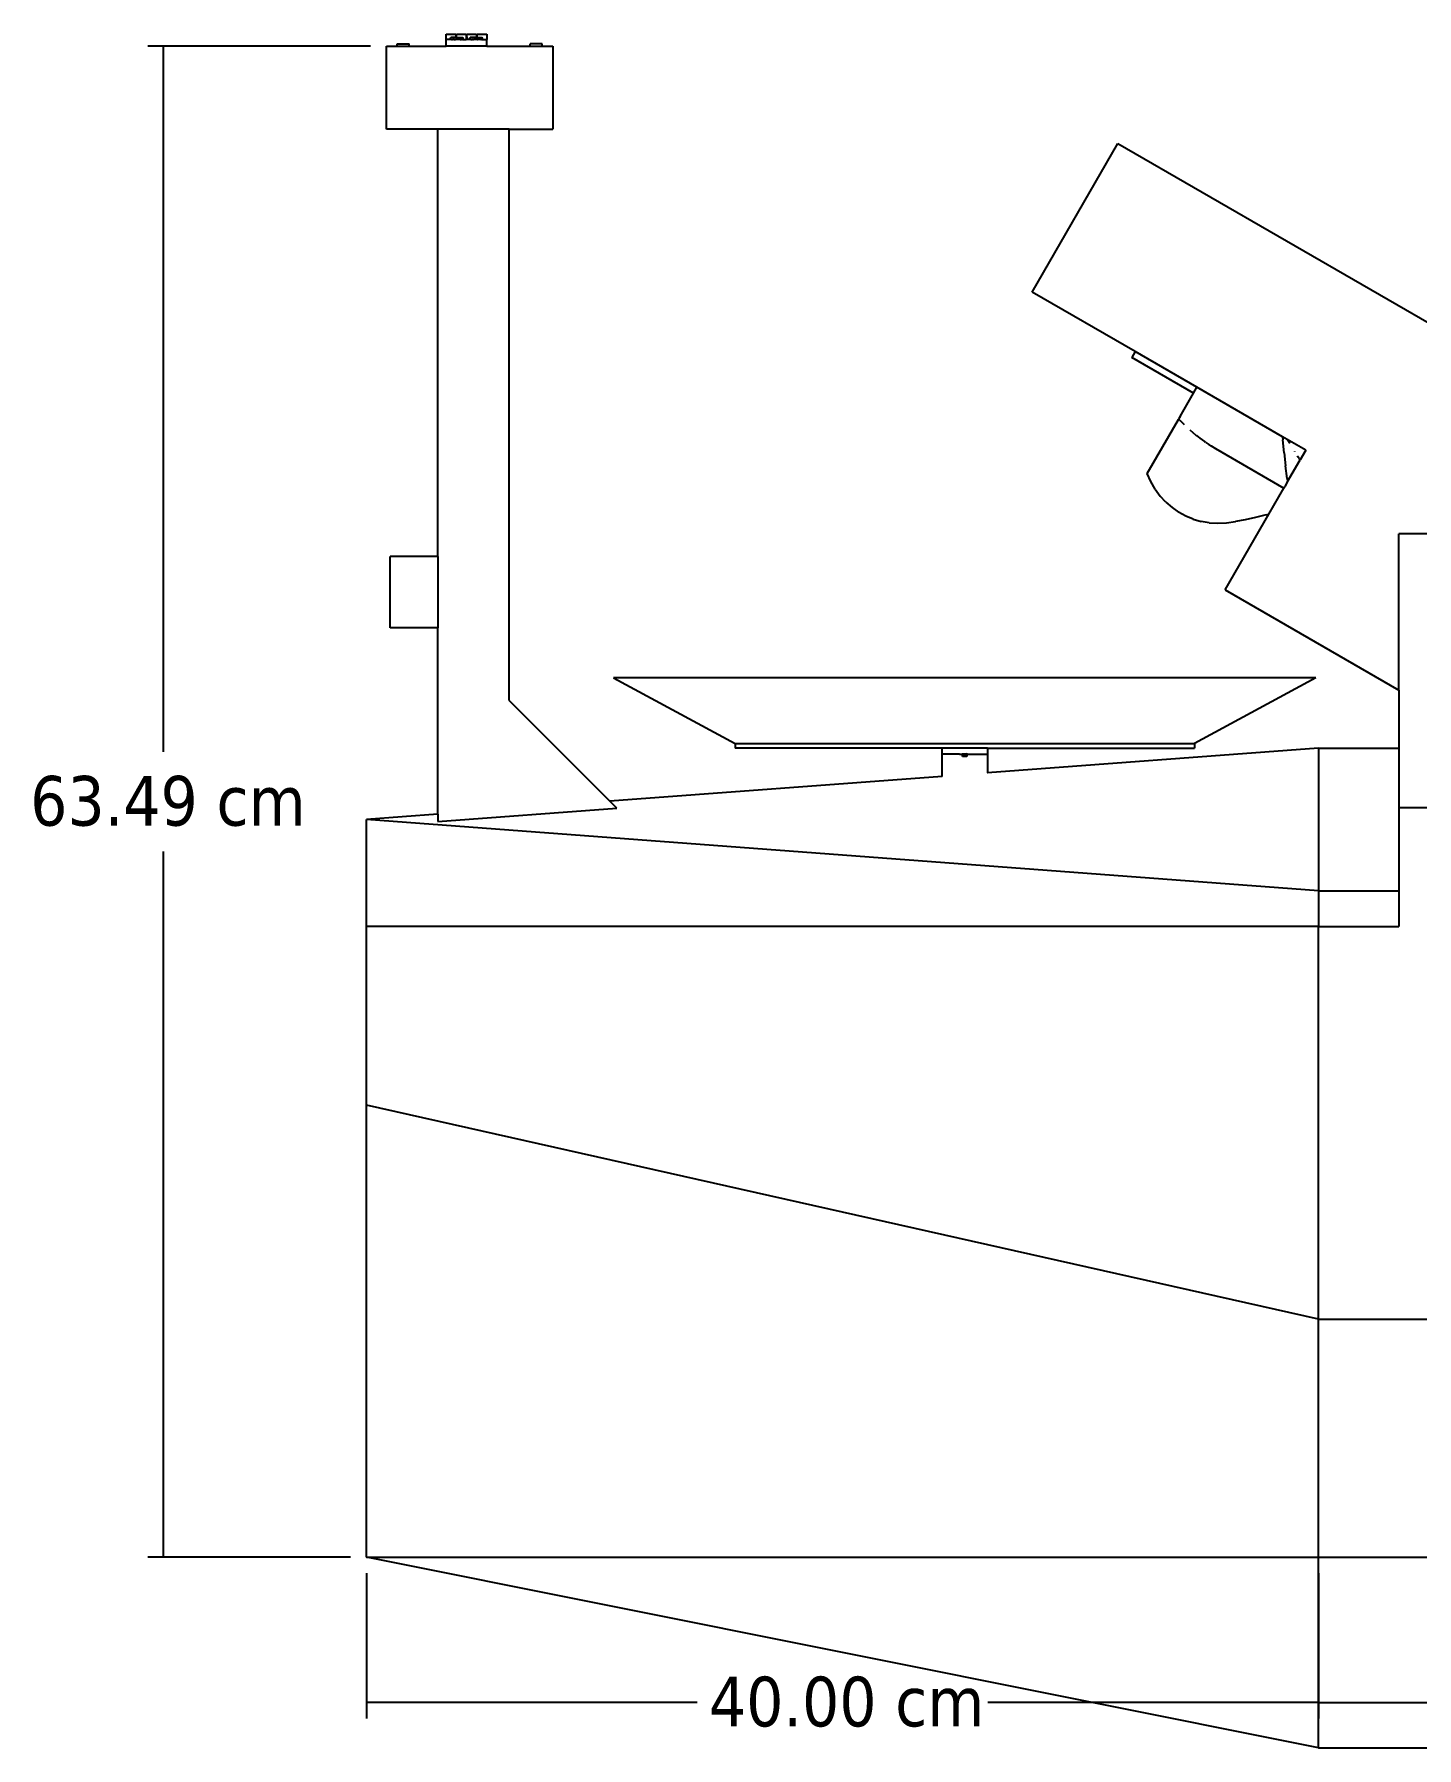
# Model space of a CAD drawing. Extents: x -77 to 77, y -36 to 36.
# Drawn here: x -77 to -18.9, y -36 to 36 of the extents above; entities that cross this region are included whole.
import ezdxf

# ---------------------------------------------------------------- set-up
doc = ezdxf.new("R2010")
doc.units = 0
doc.layers.get('0').update_dxf_attribs({"linetype": 'CONTINUOUS'})
doc.styles.add('TAHOMA', font='')
doc.styles.get('TAHOMA').set_extended_font_data('Tahoma')

msp = doc.modelspace()

# ---------------------------------------------------------------- linework, layer by layer
for p, q in [((-58.377, 35.996), (-57.971, 35.996)), ((-57.971, 35.996), (-57.971, 35.769)), ((-62.182, 35.497), (-61.732, 35.497)), ((-62.182, 32.004), (-62.182, 35.497)), ((-61.732, 35.497), (-61.732, 35.597)), ((-61.732, 35.597), (-61.232, 35.597)), ((-61.732, 35.497), (-61.232, 35.497)), ((-61.232, 35.497), (-61.232, 35.597)), ((-61.232, 35.497), (-59.682, 35.497)), ((-59.682, 35.996), (-59.276, 35.996)), ((-59.682, 35.769), (-59.682, 35.996)), ((-59.485, 35.769), (-59.682, 35.769)), ((-59.682, 35.497), (-59.682, 35.769)), ((-57.971, 35.497), (-59.682, 35.497)), ((-59.496, 35.839), (-59.477, 35.856)), ((-59.496, 35.787), (-59.496, 35.839)), ((-59.496, 35.787), (-59.477, 35.769)), ((-59.477, 35.769), (-59.485, 35.769)), ((-59.276, 35.856), (-59.477, 35.856)), ((-59.466, 35.769), (-59.477, 35.769)), ((-59.459, 35.769), (-59.466, 35.769)), ((-59.459, 35.769), (-59.454, 35.769)), ((-59.454, 35.769), (-59.428, 35.769)), ((-59.428, 35.769), (-59.417, 35.769)), ((-59.407, 35.769), (-59.417, 35.769)), ((-59.369, 35.769), (-59.407, 35.769)), ((-59.363, 35.769), (-59.369, 35.769)), ((-59.356, 35.769), (-59.363, 35.769)), ((-59.356, 35.769), (-59.342, 35.769)), ((-59.333, 35.769), (-59.342, 35.769)), ((-59.333, 35.769), (-59.327, 35.769)), ((-59.327, 35.769), (-59.296, 35.769)), ((-59.296, 35.769), (-59.283, 35.769)), ((-59.283, 35.787), (-59.283, 35.769)), ((-59.276, 35.769), (-59.283, 35.769)), ((-59.276, 35.996), (-59.276, 35.886)), ((-59.276, 35.886), (-59.247, 35.886)), ((-59.276, 35.856), (-59.276, 35.886)), ((-59.247, 35.856), (-59.276, 35.856)), ((-59.276, 35.769), (-59.276, 35.787)), ((-59.265, 35.769), (-59.276, 35.769)), ((-59.247, 35.769), (-59.265, 35.769)), ((-59.247, 35.996), (-58.841, 35.996)), ((-59.247, 35.886), (-59.247, 35.996)), ((-59.247, 35.856), (-59.247, 35.886)), ((-59.213, 35.856), (-59.247, 35.856)), ((-59.247, 35.769), (-59.247, 35.839)), ((-59.233, 35.769), (-59.247, 35.769)), ((-59.216, 35.769), (-59.233, 35.769)), ((-59.2, 35.769), (-59.216, 35.769)), ((-59.215, 35.85), (-59.209, 35.851)), ((-59.213, 35.856), (-59.209, 35.851)), ((-59.213, 35.856), (-59.2, 35.856)), ((-59.209, 35.851), (-59.203, 35.852)), ((-59.203, 35.852), (-59.2, 35.856)), ((-59.203, 35.852), (-59.2, 35.853)), ((-59.2, 35.856), (-58.988, 35.856)), ((-59.182, 35.769), (-59.2, 35.769)), ((-59.182, 35.787), (-59.182, 35.769)), ((-59.169, 35.769), (-59.182, 35.769)), ((-59.165, 35.769), (-59.169, 35.769)), ((-59.153, 35.769), (-59.165, 35.769)), ((-59.138, 35.769), (-59.153, 35.769)), ((-59.132, 35.769), (-59.138, 35.769)), ((-59.132, 35.787), (-59.132, 35.769)), ((-59.123, 35.769), (-59.132, 35.769)), ((-59.109, 35.769), (-59.123, 35.769)), ((-59.102, 35.769), (-59.109, 35.769)), ((-59.096, 35.769), (-59.102, 35.769)), ((-59.096, 35.769), (-59.058, 35.769)), ((-59.048, 35.769), (-59.058, 35.769)), ((-59.037, 35.769), (-59.048, 35.769)), ((-59.037, 35.769), (-59.011, 35.769)), ((-59.006, 35.769), (-59.011, 35.769)), ((-58.999, 35.769), (-59.006, 35.769)), ((-58.999, 35.769), (-58.988, 35.769)), ((-58.988, 35.856), (-58.969, 35.839)), ((-58.988, 35.769), (-58.969, 35.787)), ((-58.98, 35.769), (-58.988, 35.769)), ((-58.98, 35.769), (-58.841, 35.769)), ((-58.969, 35.787), (-58.969, 35.839)), ((-58.841, 35.996), (-58.841, 35.886)), ((-58.841, 35.886), (-58.812, 35.886)), ((-58.841, 35.886), (-58.841, 35.769)), ((-58.812, 35.769), (-58.841, 35.769)), ((-58.812, 35.996), (-58.406, 35.996)), ((-58.812, 35.886), (-58.812, 35.996)), ((-58.812, 35.886), (-58.812, 35.769)), ((-58.673, 35.769), (-58.812, 35.769)), ((-58.684, 35.839), (-58.665, 35.856)), ((-58.684, 35.787), (-58.684, 35.839)), ((-58.684, 35.787), (-58.665, 35.77)), ((-58.665, 35.77), (-58.673, 35.769)), ((-58.406, 35.856), (-58.665, 35.856)), ((-58.654, 35.77), (-58.665, 35.77)), ((-58.647, 35.769), (-58.654, 35.77)), ((-58.647, 35.769), (-58.642, 35.77)), ((-58.642, 35.77), (-58.616, 35.77)), ((-58.616, 35.77), (-58.605, 35.769)), ((-58.595, 35.77), (-58.605, 35.769)), ((-58.571, 35.77), (-58.595, 35.77)), ((-58.571, 35.77), (-58.561, 35.769)), ((-58.561, 35.769), (-58.536, 35.769)), ((-58.53, 35.77), (-58.536, 35.769)), ((-58.521, 35.769), (-58.53, 35.77)), ((-58.515, 35.77), (-58.521, 35.769)), ((-58.509, 35.769), (-58.515, 35.77)), ((-58.5, 35.77), (-58.509, 35.769)), ((-58.493, 35.769), (-58.5, 35.77)), ((-58.471, 35.769), (-58.493, 35.769)), ((-58.471, 35.787), (-58.471, 35.769)), ((-58.458, 35.769), (-58.471, 35.769)), ((-58.453, 35.77), (-58.458, 35.769)), ((-58.449, 35.769), (-58.453, 35.77)), ((-58.439, 35.769), (-58.449, 35.769)), ((-58.437, 35.77), (-58.439, 35.769)), ((-58.43, 35.769), (-58.437, 35.77)), ((-58.406, 35.769), (-58.43, 35.769)), ((-58.406, 35.996), (-58.406, 35.886)), ((-58.406, 35.886), (-58.377, 35.886)), ((-58.406, 35.856), (-58.406, 35.886)), ((-58.401, 35.856), (-58.406, 35.856)), ((-58.406, 35.856), (-58.403, 35.851)), ((-58.406, 35.769), (-58.406, 35.787)), ((-58.392, 35.769), (-58.406, 35.769)), ((-58.403, 35.851), (-58.397, 35.851)), ((-58.401, 35.856), (-58.397, 35.851)), ((-58.401, 35.856), (-58.388, 35.856)), ((-58.397, 35.851), (-58.391, 35.852)), ((-58.388, 35.77), (-58.392, 35.769)), ((-58.391, 35.852), (-58.388, 35.856)), ((-58.391, 35.852), (-58.388, 35.853)), ((-58.388, 35.856), (-58.377, 35.856)), ((-58.383, 35.769), (-58.388, 35.77)), ((-58.377, 35.769), (-58.383, 35.769)), ((-58.377, 35.886), (-58.377, 35.996)), ((-58.377, 35.856), (-58.377, 35.886)), ((-58.377, 35.856), (-58.176, 35.856)), ((-58.377, 35.787), (-58.377, 35.769)), ((-58.377, 35.769), (-58.37, 35.769)), ((-58.37, 35.787), (-58.37, 35.769)), ((-58.365, 35.769), (-58.37, 35.769)), ((-58.357, 35.77), (-58.365, 35.769)), ((-58.353, 35.769), (-58.357, 35.77)), ((-58.348, 35.769), (-58.353, 35.769)), ((-58.341, 35.77), (-58.348, 35.769)), ((-58.332, 35.769), (-58.341, 35.77)), ((-58.326, 35.77), (-58.332, 35.769)), ((-58.32, 35.769), (-58.326, 35.77)), ((-58.32, 35.787), (-58.32, 35.769)), ((-58.311, 35.77), (-58.32, 35.769)), ((-58.305, 35.769), (-58.311, 35.77)), ((-58.3, 35.769), (-58.305, 35.769)), ((-58.297, 35.77), (-58.3, 35.769)), ((-58.29, 35.769), (-58.297, 35.77)), ((-58.287, 35.769), (-58.29, 35.769)), ((-58.284, 35.77), (-58.287, 35.769)), ((-58.28, 35.769), (-58.287, 35.769)), ((-58.28, 35.769), (-58.284, 35.77)), ((-58.27, 35.77), (-58.28, 35.769)), ((-58.246, 35.77), (-58.27, 35.77)), ((-58.236, 35.769), (-58.246, 35.77)), ((-58.225, 35.77), (-58.236, 35.769)), ((-58.225, 35.77), (-58.199, 35.77)), ((-58.194, 35.769), (-58.199, 35.77)), ((-58.187, 35.77), (-58.194, 35.769)), ((-58.187, 35.77), (-58.176, 35.77)), ((-58.176, 35.856), (-58.157, 35.839)), ((-58.176, 35.77), (-58.157, 35.787)), ((-58.168, 35.769), (-58.176, 35.77)), ((-58.168, 35.769), (-57.971, 35.769)), ((-58.157, 35.787), (-58.157, 35.839)), ((-57.971, 35.497), (-57.971, 35.769)), ((-57.971, 35.497), (-56.147, 35.497)), ((-56.147, 35.497), (-56.147, 35.597)), ((-55.647, 35.597), (-56.147, 35.597)), ((-56.147, 35.497), (-55.647, 35.497)), ((-55.647, 35.497), (-55.647, 35.597)), ((-55.647, 35.497), (-55.197, 35.497)), ((-55.197, 35.497), (-55.197, 32.004)), ((-60.032, 32.004), (-62.182, 32.004)), ((-57.032, 32.004), (-60.032, 32.004)), ((-60.032, 14.056), (-60.032, 32.004)), ((-57.032, 8.004), (-57.032, 32.004)), ((-57.032, 32.004), (-55.197, 32.004)), ((-35.065, 25.163), (-31.458, 31.411)), ((-31.458, 31.411), (12.115, 6.254)), ((-30.735, 22.663), (-35.065, 25.163)), ((-30.735, 22.663), (-30.876, 22.419)), ((-28.278, 20.919), (-30.876, 22.419)), ((-28.137, 21.163), (-30.735, 22.663)), ((-28.846, 19.935), (-28.278, 20.919)), ((-28.278, 20.919), (-28.137, 21.163)), ((-24.539, 19.085), (-28.137, 21.163)), ((-30.226, 17.544), (-28.918, 19.81)), ((-28.906, 19.829), (-28.918, 19.81)), ((-28.846, 19.935), (-28.906, 19.829)), ((-28.86, 19.78), (-28.906, 19.829)), ((-28.855, 19.774), (-28.86, 19.78)), ((-28.855, 19.774), (-28.845, 19.764)), ((-28.845, 19.764), (-28.677, 19.595)), ((-28.436, 19.371), (-28.182, 19.157)), ((-28.182, 19.157), (-28.171, 19.149)), ((-28.171, 19.149), (-28.169, 19.145)), ((-28.169, 19.145), (-28.166, 19.143)), ((-28.166, 19.143), (-28.164, 19.141)), ((-28.164, 19.141), (-28.153, 19.133)), ((-28.153, 19.133), (-28.014, 19.03)), ((-28.014, 19.03), (-27.918, 18.955)), ((-27.918, 18.955), (-27.813, 18.882)), ((-27.813, 18.882), (-27.793, 18.865)), ((-27.768, 18.849), (-27.793, 18.865)), ((-27.768, 18.849), (-27.644, 18.765)), ((-27.644, 18.765), (-27.534, 18.697)), ((-24.539, 19.085), (-24.53, 18.958)), ((-24.34, 18.971), (-24.539, 19.085)), ((-24.479, 18.411), (-24.53, 18.958)), ((-24.239, 18.8), (-24.34, 18.971)), ((-23.566, 18.524), (-24.34, 18.971)), ((-27.534, 18.697), (-27.361, 18.587)), ((-27.361, 18.587), (-24.487, 16.928)), ((-24.479, 18.411), (-24.417, 17.865)), ((-24.326, 17.207), (-23.804, 18.111)), ((-24.045, 18.484), (-24.037, 18.471)), ((-23.883, 18.232), (-23.918, 18.285)), ((-23.845, 18.172), (-23.883, 18.232)), ((-23.845, 18.172), (-23.804, 18.111)), ((-23.566, 18.524), (-23.804, 18.111)), ((-30.07, 17.202), (-30.226, 17.544)), ((-24.345, 17.326), (-24.417, 17.865)), ((-24.345, 17.326), (-24.326, 17.207)), ((-29.886, 16.885), (-30.07, 17.202)), ((-29.886, 16.885), (-29.677, 16.595)), ((-29.442, 16.335), (-29.677, 16.595)), ((-25.121, 15.83), (-24.487, 16.928)), ((-24.475, 16.949), (-24.487, 16.928)), ((-24.475, 16.949), (-24.448, 16.996)), ((-24.326, 17.207), (-24.448, 16.996)), ((-29.442, 16.335), (-29.185, 16.106)), ((-29.185, 16.106), (-28.907, 15.91)), ((-28.609, 15.748), (-28.907, 15.91)), ((-28.294, 15.62), (-28.609, 15.748)), ((-28.294, 15.62), (-27.962, 15.528)), ((-27.618, 15.473), (-27.962, 15.528)), ((-27.618, 15.473), (-27.262, 15.454)), ((-27.262, 15.454), (-26.897, 15.472)), ((-26.955, 12.654), (-25.121, 15.83)), ((-26.897, 15.472), (-26.514, 15.522)), ((-26.105, 15.594), (-26.514, 15.522)), ((-25.675, 15.687), (-26.105, 15.594)), ((-25.226, 15.8), (-25.675, 15.687)), ((-25.226, 15.8), (-25.121, 15.83)), ((-19.653, 8.438), (-19.653, 15.004)), ((-18.153, 15.004), (-19.653, 15.004)), ((-60.032, 14.056), (-62.032, 14.056)), ((-62.032, 11.056), (-62.032, 14.056)), ((-60.032, 14.056), (-60.032, 11.056)), ((-26.955, 12.654), (-19.653, 8.438)), ((-60.032, 11.056), (-62.032, 11.056)), ((-60.032, 3.229), (-60.032, 11.056)), ((-52.65, 8.956), (-47.541, 6.201)), ((-23.137, 8.956), (-52.65, 8.956)), ((-23.137, 8.956), (-28.246, 6.201)), ((-57.032, 8.004), (-52.799, 3.772)), ((-19.653, 8.438), (-19.653, 6.004)), ((-47.541, 6.201), (-47.541, 6.004)), ((-47.541, 6.201), (-28.246, 6.201)), ((-38.845, 6.004), (-47.541, 6.004)), ((-38.845, 5.749), (-38.845, 6.004)), ((-36.942, 6.004), (-38.845, 6.004)), ((-38.004, 5.763), (-37.973, 5.763)), ((-38.004, 5.75), (-38.004, 5.763)), ((-37.973, 5.763), (-37.973, 5.749)), ((-37.834, 5.84), (-37.834, 5.83)), ((-37.814, 5.763), (-37.814, 5.749)), ((-37.814, 5.763), (-37.783, 5.763)), ((-37.783, 5.763), (-37.783, 5.75)), ((-36.942, 6.004), (-36.942, 5.749)), ((-23.032, 6.004), (-36.942, 4.959)), ((-36.942, 6.004), (-28.246, 6.004)), ((-28.246, 6.201), (-28.246, 6.004)), ((-23.032, 6.004), (-23.032, 0.004)), ((-23.032, 6.004), (-19.653, 6.004)), ((-19.653, 6.004), (-19.653, 3.504)), ((-38.813, 5.75), (-38.845, 5.749)), ((-38.845, 4.817), (-38.845, 5.749)), ((-38.75, 5.749), (-38.813, 5.75)), ((-38.721, 5.749), (-38.75, 5.749)), ((-38.718, 5.75), (-38.721, 5.749)), ((-38.635, 5.749), (-38.718, 5.75)), ((-38.567, 5.75), (-38.635, 5.749)), ((-38.499, 5.749), (-38.567, 5.75)), ((-38.369, 5.75), (-38.499, 5.749)), ((-38.322, 5.749), (-38.369, 5.75)), ((-38.115, 5.749), (-38.322, 5.749)), ((-38.115, 5.749), (-38.004, 5.75)), ((-37.986, 5.749), (-38.004, 5.75)), ((-37.986, 5.653), (-37.986, 5.749)), ((-37.973, 5.749), (-37.986, 5.749)), ((-37.801, 5.653), (-37.986, 5.653)), ((-37.973, 5.749), (-37.973, 5.666)), ((-37.814, 5.749), (-37.973, 5.749)), ((-37.814, 5.666), (-37.973, 5.666)), ((-37.814, 5.749), (-37.801, 5.749)), ((-37.814, 5.666), (-37.814, 5.749)), ((-37.801, 5.749), (-37.783, 5.75)), ((-37.801, 5.749), (-37.801, 5.653)), ((-37.783, 5.75), (-37.672, 5.749)), ((-37.672, 5.749), (-36.942, 5.749)), ((-36.942, 5.749), (-36.942, 4.959)), ((-38.845, 4.817), (-52.799, 3.772)), ((-36.942, 4.959), (-36.95, 4.96)), ((-52.509, 3.482), (-52.799, 3.772)), ((-60.032, 3.229), (-63.032, 3.004)), ((-23.032, 0.004), (-63.032, 3.004)), ((-63.032, -1.496), (-63.032, 3.004)), ((-60.032, 2.917), (-52.509, 3.482)), ((-60.032, 3.229), (-60.032, 2.917)), ((-19.653, 3.504), (-14.653, 3.504)), ((-19.653, 3.504), (-19.653, 0.004)), ((-23.032, 0.004), (-23.032, -1.496)), ((-23.032, 0.004), (-19.653, 0.004)), ((-19.653, 0.004), (-19.653, -1.496)), ((-23.032, -1.496), (-63.032, -1.496)), ((-63.032, -8.996), (-63.032, -1.496)), ((-23.032, -1.496), (-19.653, -1.496)), ((-23.032, -17.996), (-23.032, -1.496)), ((-63.032, -27.996), (-63.032, -8.996)), ((-23.032, -17.996), (-63.032, -8.996)), ((-23.032, -27.996), (-23.032, -17.996)), ((-23.032, -17.996), (16.657, -17.996)), ((-63.032, -27.996), (-23.032, -27.996)), ((-23.032, -35.996), (-63.032, -27.996)), ((-23.032, -27.996), (56.347, -27.996)), ((-23.032, -35.996), (-23.032, -27.996)), ((-23.032, -35.996), (31.347, -35.996))]:
    msp.add_line(p, q)
at = {"color": 250}
for p, q in [((-62.852, 35.497), (-72.219, 35.497)), ((-71.549, 5.843), (-71.549, 35.497)), ((-71.549, -27.996), (-71.549, 1.658)), ((-63.701, -27.996), (-72.219, -27.996)), ((-63.032, -28.665), (-63.032, -34.763)), ((-23.032, -28.665), (-23.032, -34.763)), ((-23.032, -28.665), (-23.032, -34.763)), ((-49.141, -34.093), (-63.032, -34.093)), ((-23.032, -34.093), (-36.923, -34.093)), ((-23.032, -34.093), (10.548, -34.093))]:
    msp.add_line(p, q, dxfattribs=at)

# ---------------------------------------------------------------- texts
at = {"color": 250, "char_height": 2.0851, "attachment_point": 7, "style": 'TAHOMA'}
for s, insert in [('63.49 cm', (-77.156, 2.708)), ('40.00 cm', (-48.639, -35.136))]:
    msp.add_mtext(s, dxfattribs=dict(at, insert=insert))

doc.saveas('drawing.dxf')
